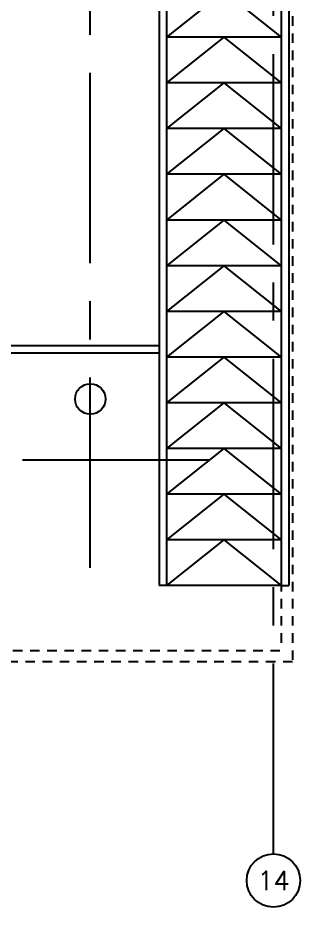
# Model space of a CAD drawing. Extents: x 417877.3 to 417955.8, y 43396.6 to 43486.9.
# Drawn here: x 417890.94 to 417894.64, y 43396.64 to 43408.31 of the extents above; entities that cross this region are included whole.
import ezdxf
from ezdxf.enums import TextEntityAlignment as Align

# ---------------------------------------------------------------- set-up
doc = ezdxf.new("R2010")
doc.units = 0
doc.header["$MEASUREMENT"] = 0
doc.linetypes.add('CENTERX2', pattern=[4, 2.5, -0.5, 0.5, -0.5])
doc.linetypes.add('HIDDEN2', pattern=[0.1875, 0.125, -0.0625])
for name, color, linetype in [('AX-CR', 7, 'CONTINUOUS'), ('AX-TXT', 2, 'CONTINUOUS'), ('AXES', 11, 'CENTERX2'), ('CANOPY-LN', 11, 'CONTINUOUS'), ('Handrail', 11, 'CONTINUOUS'), ('Ramb', 11, 'CONTINUOUS'), ('WALL', 11, 'CONTINUOUS')]:
    doc.layers.add(name, color=color, linetype=linetype)
doc.styles.add('ROMANS', font='ROMANS.shx', dxfattribs={"width": 0.6})

# ---------------------------------------------------------------- blocks, each defined once
blk = doc.blocks.new('AXU')
at = {"layer": 'AX-CR'}
blk.add_circle((0, 350), 350, dxfattribs=at)
at = {"layer": 'AX-TXT', "style": 'ROMANS'}
blk.add_attdef('AX', text='', height=250, dxfattribs=at).set_placement((0, 350), align=Align.MIDDLE)

msp = doc.modelspace()

# ---------------------------------------------------------------- linework, layer by layer
at = {"layer": 'AXES'}
for p, q in [((417894.288, 43397.338), (417894.288, 43486.234)), ((417891.888, 43401.092), (417891.888, 43414.754)), ((417882.998, 43402.509), (417893.443, 43402.509))]:
    msp.add_line(p, q, dxfattribs=at)
at = {"layer": 'CANOPY-LN', "color": 8, "linetype": 'HIDDEN2'}
for p in [(417894.388, 43415.309), (417882.998, 43400.009)]:
    msp.add_line(p, (417894.388, 43400.009), dxfattribs=at)
at = {"layer": 'CANOPY-LN', "linetype": 'HIDDEN2'}
for p, q in [((417894.538, 43415.309), (417894.538, 43399.859)), ((417894.538, 43399.859), (417882.998, 43399.859))]:
    msp.add_line(p, q, dxfattribs=at)
at = {"layer": 'Handrail'}
for p, q in [((417894.388, 43409.659), (417894.388, 43400.859)), ((417894.488, 43409.559), (417894.488, 43400.859)), ((417892.788, 43408.768), (417892.788, 43400.859)), ((417892.888, 43408.768), (417892.888, 43400.859)), ((417892.788, 43404.009), (417889.744, 43404.009)), ((417892.788, 43403.909), (417889.844, 43403.909)), ((417892.888, 43400.859), (417892.788, 43400.859)), ((417894.388, 43400.859), (417894.488, 43400.859))]:
    msp.add_line(p, q, dxfattribs=at)
at = {"layer": 'Ramb'}
for p, q in [((417893.638, 43408.659), (417892.888, 43408.059)), ((417893.638, 43408.659), (417894.388, 43408.059)), ((417894.388, 43408.059), (417892.888, 43408.059)), ((417893.638, 43408.059), (417892.888, 43407.459)), ((417893.638, 43408.059), (417894.388, 43407.459)), ((417894.388, 43407.459), (417892.888, 43407.459)), ((417893.638, 43407.459), (417892.888, 43406.859)), ((417893.638, 43407.459), (417894.388, 43406.859)), ((417894.388, 43406.859), (417892.888, 43406.859)), ((417893.638, 43406.859), (417892.888, 43406.259)), ((417893.638, 43406.859), (417894.388, 43406.259)), ((417894.388, 43406.259), (417892.888, 43406.259)), ((417893.638, 43406.259), (417892.888, 43405.659)), ((417893.638, 43406.259), (417894.388, 43405.659)), ((417894.388, 43405.659), (417892.888, 43405.659)), ((417893.638, 43405.659), (417892.888, 43405.059)), ((417893.638, 43405.659), (417894.388, 43405.059)), ((417894.388, 43405.059), (417892.888, 43405.059)), ((417893.638, 43405.059), (417892.888, 43404.459)), ((417893.638, 43405.059), (417894.388, 43404.459)), ((417894.388, 43404.459), (417892.888, 43404.459)), ((417893.638, 43404.459), (417892.888, 43403.859)), ((417893.638, 43404.459), (417894.388, 43403.859)), ((417894.388, 43403.859), (417892.888, 43403.859)), ((417893.638, 43403.859), (417892.888, 43403.259)), ((417893.638, 43403.859), (417894.388, 43403.259)), ((417894.388, 43403.259), (417892.888, 43403.259)), ((417893.638, 43403.259), (417892.888, 43402.659)), ((417893.638, 43403.259), (417894.388, 43402.659)), ((417894.388, 43402.659), (417892.888, 43402.659)), ((417893.638, 43402.659), (417892.888, 43402.059)), ((417893.638, 43402.659), (417894.388, 43402.059)), ((417894.388, 43402.059), (417892.888, 43402.059)), ((417893.638, 43402.059), (417892.888, 43401.459)), ((417893.638, 43402.059), (417894.388, 43401.459)), ((417894.388, 43401.459), (417892.888, 43401.459)), ((417893.638, 43401.459), (417892.888, 43400.859)), ((417893.638, 43401.459), (417894.388, 43400.859)), ((417894.388, 43400.859), (417892.888, 43400.859))]:
    msp.add_line(p, q, dxfattribs=at)
at = {"layer": 'WALL'}
msp.add_circle((417891.888, 43403.309), 0.2, dxfattribs=at)

# ---------------------------------------------------------------- block references
at = {"layer": 'AXES', "xscale": 0.0009999871253967285, "yscale": 0.001000002026557922, "zscale": 0.001}
msp.add_blockref('AXU', (417894.288, 43396.638), dxfattribs=at).add_auto_attribs({'AX': '14'})

doc.saveas('drawing.dxf')
